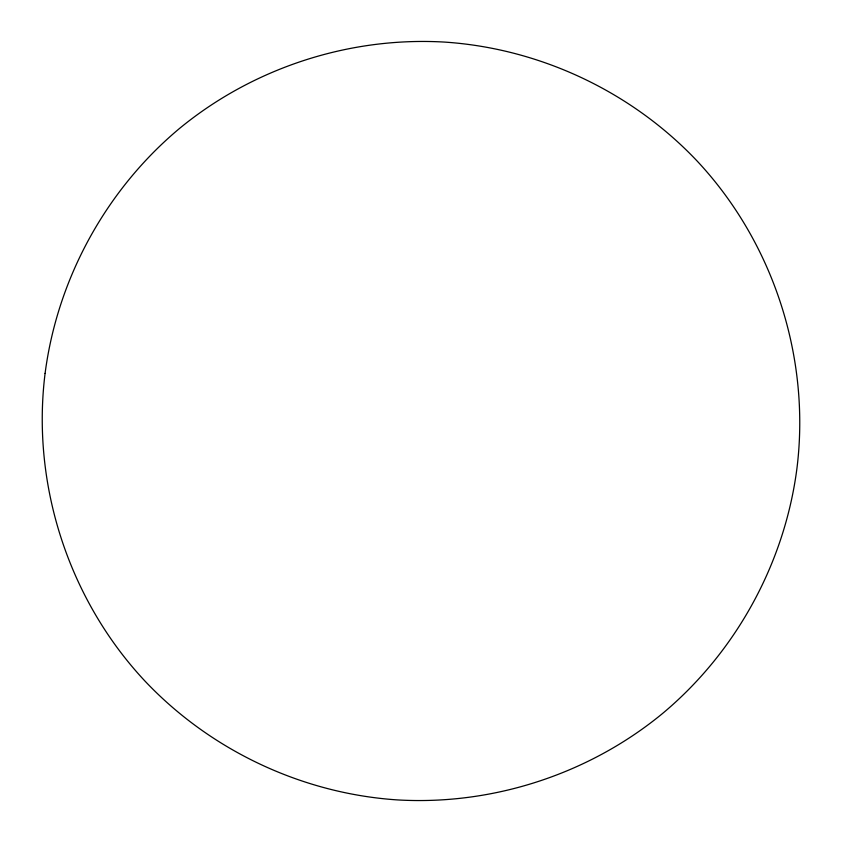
<?xml version="1.0" encoding="UTF-8"?>
<svg xmlns="http://www.w3.org/2000/svg" width="842" height="842" viewBox="0 0 842 842"><rect width="100%" height="100%" fill="white"/><g stroke="black" fill="none" stroke-linecap="round" stroke-linejoin="round"><path stroke-width="1.26" d="M45.089 373.416C31.238 484.171 68.539 599.357 144.792 680.883C210.342 750.306 301.941 793.532 397.213 799.9C492.507 805.541 588.8 774.166 662.517 713.521C735.876 652.245 784.597 563.351 796.911 468.584C810.762 357.829 773.461 242.643 697.208 161.117C631.658 91.694 540.059 48.468 444.787 42.1C349.493 36.459 253.2 67.834 179.483 128.479C106.124 189.755 57.403 278.649 45.089 373.416"/></g></svg>
